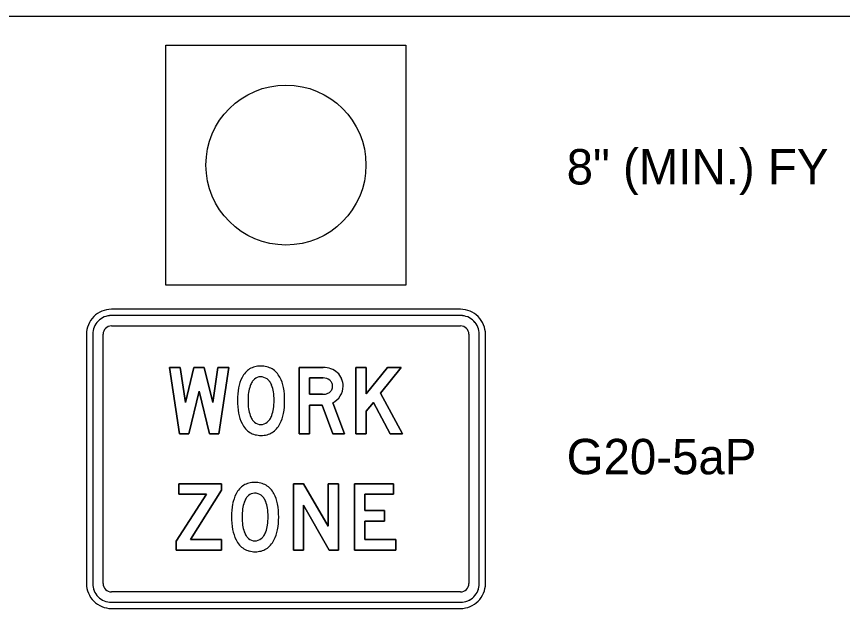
# Model space of a CAD drawing. Extents: x 0 to 37.9, y 0 to 20.9.
# Drawn here: x 16.636 to 21.295, y 17.567 to 20.946 of the extents above; entities that cross this region are included whole.
import ezdxf

# ---------------------------------------------------------------- set-up
doc = ezdxf.new("R2010")
doc.units = 0
for name, color, linetype in [('63', 7, 'Continuous'), ('Default', 7, 'Continuous'), ('LAYER_1', 7, 'Continuous'), ('Level 1', 7, 'Continuous')]:
    doc.layers.add(name, color=color, linetype=linetype)

msp = doc.modelspace()

# ---------------------------------------------------------------- linework, layer by layer
at = {"layer": '63'}
for p, q in [((19.1408, 19.2589), (17.1715, 19.2589)), ((17.1715, 19.2003), (19.1408, 19.2003)), ((17.066, 19.1534), (17.066, 17.7468)), ((17.1246, 17.7468), (17.1246, 19.1534)), ((19.1876, 19.1534), (19.1876, 17.7468)), ((19.2463, 17.7468), (19.2463, 19.1534)), ((18.3667, 18.9662), (18.2311, 18.9659)), ((18.3628, 18.8149), (18.2893, 18.8149)), ((19.1408, 17.6999), (17.1715, 17.6999)), ((17.1715, 17.6413), (19.1408, 17.6413))]:
    msp.add_line(p, q, dxfattribs=at)
for points in [[(17.4992, 18.9659), (17.5549, 18.5908), (17.6074, 18.5908), (17.6656, 18.8318), (17.7248, 18.5908), (17.7777, 18.5908), (17.8333, 18.9659), (17.7724, 18.9659), (17.7433, 18.7684), (17.6946, 18.9659), (17.6365, 18.9659), (17.5889, 18.7684), (17.5602, 18.9659), (17.4992, 18.9659)], [(18.2311, 18.9659), (18.2311, 18.5908), (18.2893, 18.5908), (18.2893, 18.754), (18.3607, 18.754), (18.4213, 18.5908), (18.4865, 18.5908), (18.4199, 18.7659)], [(18.5503, 18.5908), (18.6085, 18.5908), (18.6085, 18.72), (18.6495, 18.7687), (18.7444, 18.5908), (18.813, 18.5908), (18.6887, 18.8202), (18.805, 18.9659), (18.7286, 18.9659), (18.6085, 18.8174), (18.6085, 18.9659), (18.5503, 18.9659), (18.5503, 18.5908)], [(18.2893, 18.8149), (18.2893, 18.9067), (18.366, 18.9067)], [(17.5367, 17.9344), (17.7921, 17.9344), (17.7921, 17.9957), (17.6173, 17.9957), (17.7921, 18.2741), (17.7921, 18.3095), (17.5514, 18.3095), (17.5514, 18.2506), (17.7073, 18.2506), (17.5367, 17.9859), (17.5367, 17.9344)], [(18.1977, 17.9344), (18.2559, 17.9344), (18.2559, 18.1883), (18.3998, 17.9344), (18.4531, 17.9344), (18.4531, 18.3095), (18.3935, 18.3095), (18.3935, 18.0699), (18.2559, 18.3095), (18.1977, 18.3095), (18.1977, 17.9344)], [(18.543, 17.9344), (18.7755, 17.9344), (18.7755, 17.9957), (18.6007, 17.9957), (18.6007, 18.0986), (18.7111, 18.0986), (18.7111, 18.1589), (18.6007, 18.1589), (18.6007, 18.2506), (18.7636, 18.2506), (18.7636, 18.3095), (18.543, 18.3095), (18.543, 17.9344)]]:
    msp.add_lwpolyline(points, dxfattribs=at)
for centre, radius, start, end in [((17.1711, 19.1536), 0.1052, 89.9254, 180.0746), ((19.1411, 19.1536), 0.1052, 359.9254, 90.0746), ((17.1714, 19.1536), 0.0467, 89.9255, 135.0747), ((19.1408, 19.1536), 0.0467, 44.9253, 90.0745), ((17.1713, 19.1535), 0.0467, 134.9253, 180.0745), ((19.1409, 19.1535), 0.0467, 359.9255, 45.0747), ((18.0057, 18.8686), 0.1043, 104.3732, 121.4819), ((18.0122, 18.8416), 0.132, 89.582, 104.1951), ((18.0142, 18.8285), 0.1451, 76.612, 90.4059), ((18.0217, 18.8611), 0.1116, 60.0385, 76.4761), ((18.368, 18.8433), 0.1229, 70.0125, 90.5937), ((18.0307, 18.8472), 0.1371, 138.8686, 153.1166), ((18.007, 18.8675), 0.1058, 121.7731, 138.7128), ((18.0231, 18.8646), 0.108, 42.9622, 59.7687), ((18.0043, 18.8476), 0.1332, 28.1764, 42.7792), ((18.3713, 18.8557), 0.1101, 47.2903, 69.4411), ((18.3813, 18.8645), 0.0969, 23.2697, 48.0867), ((18.1003, 18.811), 0.2155, 152.9055, 169.0157), ((18.0653, 18.8245), 0.1169, 149.1422, 161.1637), ((18.0243, 18.8491), 0.069, 132.125, 149.2178), ((18.0112, 18.8632), 0.0498, 88.9564, 131.8329), ((18.0136, 18.851), 0.062, 54.2718, 91.4298), ((18.0096, 18.8474), 0.0673, 35.8313, 53.301), ((17.9834, 18.8286), 0.0996, 22.3227, 35.7667), ((17.9398, 18.8144), 0.2058, 10.7747, 27.8602), ((18.3674, 18.8488), 0.058, 51.7414, 91.3893), ((18.3786, 18.8626), 0.0402, 25.054, 52.0575), ((18.3737, 18.8612), 0.0452, 359.033, 23.99), ((18.3713, 18.8619), 0.1071, 359.2244, 22.4371), ((18.2372, 18.784), 0.355, 168.9518, 180.4938), ((18.2478, 18.7801), 0.3058, 171.7605, 180.3037), ((18.1415, 18.7957), 0.1983, 160.4154, 171.8204), ((17.9158, 18.804), 0.1714, 8.2784, 21.3529), ((17.7807, 18.7835), 0.3081, 359.5981, 8.4379), ((17.7756, 18.7822), 0.3731, 359.4412, 10.9235), ((18.3701, 18.8681), 0.0529, 285.0536, 306.2281), ((18.3778, 18.8593), 0.0412, 304.8884, 332.9278), ((18.3748, 18.8597), 0.044, 334.2148, 1.0469), ((18.3745, 18.8604), 0.1039, 327.8394, 0.03), ((18.2585, 18.7777), 0.3763, 179.4972, 190.7315), ((18.2535, 18.7767), 0.3115, 179.6655, 188.165), ((17.7636, 18.7793), 0.3252, 351.8983, 0.3481), ((17.7907, 18.7756), 0.358, 348.9257, 0.4708), ((18.3667, 18.8825), 0.0677, 266.7366, 284.6841), ((18.3738, 18.8586), 0.1035, 296.4332, 328.9062), ((18.1337, 18.7592), 0.1904, 188.0713, 199.8773), ((17.8945, 18.7603), 0.1929, 340.037, 352.0112), ((18.1051, 18.7482), 0.2202, 190.6322, 206.7022), ((18.0597, 18.7308), 0.1112, 199.0807, 211.5979), ((17.9727, 18.733), 0.1102, 326.6886, 339.4956), ((17.922, 18.7497), 0.2242, 333.1836, 348.9665), ((18.0332, 18.7112), 0.1393, 206.3738, 220.7881), ((18.0227, 18.7079), 0.0676, 211.5592, 229.0073), ((18.0124, 18.6969), 0.0525, 229.5836, 271.2538), ((18.0148, 18.7018), 0.0574, 268.6996, 308.5747), ((18.0065, 18.7108), 0.0696, 309.2915, 326.689), ((17.9937, 18.715), 0.1445, 318.7925, 332.6494), ((18.009, 18.6906), 0.1075, 220.951, 238.0851), ((18.008, 18.6901), 0.1066, 238.3851, 255.6206), ((18.0227, 18.6889), 0.1055, 284.6334, 301.7314), ((18.02, 18.6923), 0.1098, 302.0134, 318.6578), ((18.0149, 18.7189), 0.1362, 255.7968, 270.4286), ((18.0169, 18.7131), 0.1304, 269.5975, 284.44), ((17.9722, 18.2121), 0.1043, 104.373, 121.4818), ((17.9787, 18.1851), 0.132, 89.582, 104.195), ((17.9807, 18.1721), 0.1451, 76.612, 90.4059), ((17.9882, 18.2047), 0.1116, 60.0388, 76.4762), ((17.9972, 18.1907), 0.1371, 138.8683, 153.1163), ((17.9735, 18.2111), 0.1058, 121.773, 138.7127), ((17.9896, 18.2081), 0.108, 42.9622, 59.7687), ((17.9708, 18.1912), 0.1332, 28.1767, 42.7795), ((18.0668, 18.1546), 0.2155, 152.9053, 169.0157), ((18.0318, 18.168), 0.1169, 149.1422, 161.1637), ((17.9908, 18.1927), 0.069, 132.1248, 149.2176), ((17.9777, 18.2067), 0.0498, 88.9564, 131.8327), ((17.9802, 18.1946), 0.062, 54.2719, 91.4299), ((17.9761, 18.191), 0.0673, 35.8317, 53.3014), ((17.9499, 18.1722), 0.0996, 22.3227, 35.7667), ((17.9063, 18.158), 0.2058, 10.7747, 27.8602), ((18.2037, 18.1276), 0.355, 168.9518, 180.4938), ((18.108, 18.1393), 0.1983, 160.4152, 171.8204), ((17.8823, 18.1476), 0.1714, 8.2785, 21.353), ((17.7472, 18.1271), 0.3081, 359.5979, 8.438), ((17.7421, 18.1257), 0.3731, 359.4411, 10.9237), ((18.225, 18.1212), 0.3763, 179.4971, 190.7316), ((18.2143, 18.1237), 0.3058, 171.7604, 180.3036), ((17.7301, 18.1229), 0.3252, 351.8983, 0.3481), ((18.22, 18.1203), 0.3115, 179.6657, 188.1651), ((17.7572, 18.1191), 0.358, 348.9257, 0.4708), ((18.0716, 18.0918), 0.2202, 190.6322, 206.7023), ((18.1002, 18.1028), 0.1904, 188.0714, 199.8774), ((18.0263, 18.0744), 0.1112, 199.0807, 211.5979), ((17.9392, 18.0766), 0.1102, 326.6884, 339.4954), ((17.861, 18.1039), 0.1929, 340.0368, 352.0111), ((17.8885, 18.0933), 0.2242, 333.1834, 348.9666), ((17.9997, 18.0547), 0.1393, 206.3741, 220.7883), ((17.9892, 18.0515), 0.0676, 211.5594, 229.0075), ((17.9789, 18.0405), 0.0525, 229.5838, 271.2538), ((17.9813, 18.0454), 0.0574, 268.6996, 308.5745), ((17.973, 18.0544), 0.0696, 309.2915, 326.689), ((17.9602, 18.0585), 0.1445, 318.7921, 332.6493), ((17.9755, 18.0342), 0.1075, 220.9511, 238.0852), ((17.9745, 18.0337), 0.1066, 238.3854, 255.6206), ((17.9892, 18.0325), 0.1055, 284.6334, 301.7312), ((17.9865, 18.0359), 0.1098, 302.0132, 318.6576), ((17.9814, 18.0625), 0.1362, 255.797, 270.4285), ((17.9834, 18.0567), 0.1304, 269.5975, 284.4399), ((17.1713, 17.7465), 0.1052, 179.9254, 270.0746), ((17.1713, 17.7468), 0.0467, 179.9255, 225.0747), ((17.1714, 17.7467), 0.0467, 224.9253, 270.0745), ((19.1409, 17.7465), 0.1052, 269.9254, 0.0746), ((19.1408, 17.7467), 0.0467, 269.9255, 315.0747), ((19.1409, 17.7468), 0.0467, 314.9253, 0.0745)]:
    msp.add_arc(centre, radius, start, end, dxfattribs=at)
at = {"layer": 'Default'}
for p, q in [((17.4792, 20.7851), (18.833, 20.7851)), ((17.4792, 19.4313), (17.4792, 20.7851)), ((18.833, 20.7851), (18.833, 19.4313)), ((18.833, 19.4313), (17.4792, 19.4313))]:
    msp.add_line(p, q, dxfattribs=at)
msp.add_circle((18.1561, 20.1082), 0.4513, dxfattribs=at)
at = {"layer": 'LAYER_1'}
for points in [[(19.1408, 19.2941), (17.1715, 19.2941)], [(19.1408, 19.2589), (17.1715, 19.2589)], [(17.1715, 19.2003), (19.1408, 19.2003)], [(17.0308, 19.1534), (17.0308, 17.7468)], [(17.066, 19.1534), (17.066, 17.7468)], [(17.1246, 17.7468), (17.1246, 19.1534)], [(19.1876, 19.1534), (19.1876, 17.7468)], [(19.2463, 17.7468), (19.2463, 19.1534)], [(19.2814, 17.7468), (19.2814, 19.1534)], [(18.2311, 18.9659), (18.3667, 18.9662)], [(18.4199, 18.7659), (18.4865, 18.5908), (18.4213, 18.5908), (18.3607, 18.754), (18.2893, 18.754), (18.2893, 18.5908), (18.2311, 18.5908), (18.2311, 18.9659)], [(18.366, 18.9067), (18.2893, 18.9067), (18.2893, 18.8149)], [(18.2893, 18.8149), (18.3628, 18.8149)], [(19.1408, 17.6999), (17.1715, 17.6999)], [(17.1715, 17.6413), (19.1408, 17.6413)], [(17.1715, 17.6062), (19.1408, 17.6062)]]:
    msp.add_lwpolyline(points, dxfattribs=at)
for points in [[(17.5602, 18.9659), (17.5889, 18.7684), (17.6365, 18.9659), (17.6946, 18.9659), (17.7433, 18.7684), (17.7724, 18.9659), (17.8333, 18.9659), (17.7777, 18.5908), (17.7248, 18.5908), (17.6656, 18.8318), (17.6074, 18.5908), (17.5549, 18.5908), (17.4992, 18.9659)], [(18.5503, 18.9659), (18.6085, 18.9659), (18.6085, 18.8174), (18.7286, 18.9659), (18.805, 18.9659), (18.6887, 18.8202), (18.813, 18.5908), (18.7444, 18.5908), (18.6495, 18.7687), (18.6085, 18.72), (18.6085, 18.5908), (18.5503, 18.5908)], [(17.5367, 17.9859), (17.7073, 18.2506), (17.5514, 18.2506), (17.5514, 18.3095), (17.7921, 18.3095), (17.7921, 18.2741), (17.6173, 17.9957), (17.7921, 17.9957), (17.7921, 17.9344), (17.5367, 17.9344)], [(18.1977, 18.3095), (18.2559, 18.3095), (18.3935, 18.0699), (18.3935, 18.3095), (18.4531, 18.3095), (18.4531, 17.9344), (18.3998, 17.9344), (18.2559, 18.1883), (18.2559, 17.9344), (18.1977, 17.9344)], [(18.543, 18.3095), (18.7636, 18.3095), (18.7636, 18.2506), (18.6007, 18.2506), (18.6007, 18.1589), (18.7111, 18.1589), (18.7111, 18.0986), (18.6007, 18.0986), (18.6007, 17.9957), (18.7755, 17.9957), (18.7755, 17.9344), (18.543, 17.9344)]]:
    msp.add_lwpolyline(points, close=True, dxfattribs=at)
for centre, radius, start, end in [((17.1713, 19.1539), 0.1402, 89.9254, 135.0746), ((19.1409, 19.1539), 0.1402, 44.9254, 90.0746), ((17.171, 19.1536), 0.1402, 134.9254, 180.0746), ((17.1713, 19.1538), 0.1052, 89.9254, 135.0746), ((19.1409, 19.1538), 0.1052, 44.9254, 90.0746), ((19.1412, 19.1536), 0.1402, 359.9254, 45.0746), ((17.1711, 19.1536), 0.1052, 134.9254, 180.0746), ((17.1714, 19.1536), 0.0467, 89.9255, 135.0747), ((19.1408, 19.1536), 0.0467, 44.9253, 90.0745), ((19.1411, 19.1536), 0.1052, 359.9254, 45.0746), ((17.1713, 19.1535), 0.0467, 134.9253, 180.0745), ((19.1409, 19.1535), 0.0467, 359.9255, 45.0747), ((18.0057, 18.8686), 0.1043, 104.3732, 121.4819), ((18.0122, 18.8416), 0.132, 89.582, 104.1951), ((18.0142, 18.8285), 0.1451, 76.612, 90.4059), ((18.0217, 18.8611), 0.1116, 60.0385, 76.4761), ((18.368, 18.8433), 0.1229, 70.0125, 90.5937), ((18.0307, 18.8472), 0.1371, 138.8686, 153.1166), ((18.007, 18.8675), 0.1058, 121.7731, 138.7128), ((18.0231, 18.8646), 0.108, 42.9622, 59.7687), ((18.0043, 18.8476), 0.1332, 28.1764, 42.7792), ((18.3713, 18.8557), 0.1101, 47.2903, 69.4411), ((18.3813, 18.8645), 0.0969, 23.2697, 48.0867), ((18.1003, 18.811), 0.2155, 152.9055, 169.0157), ((18.0653, 18.8245), 0.1169, 149.1422, 161.1637), ((18.0243, 18.8491), 0.069, 132.125, 149.2178), ((18.0112, 18.8632), 0.0498, 88.9564, 131.8329), ((18.0136, 18.851), 0.062, 54.2718, 91.4298), ((18.0096, 18.8474), 0.0673, 35.8313, 53.301), ((17.9834, 18.8286), 0.0996, 22.3227, 35.7667), ((17.9398, 18.8144), 0.2058, 10.7747, 27.8602), ((18.3674, 18.8488), 0.058, 51.7414, 91.3893), ((18.3786, 18.8626), 0.0402, 25.054, 52.0575), ((18.3737, 18.8612), 0.0452, 359.033, 23.99), ((18.3713, 18.8619), 0.1071, 359.2244, 22.4371), ((18.2372, 18.784), 0.355, 168.9518, 180.4938), ((18.2478, 18.7801), 0.3058, 171.7605, 180.3037), ((18.1415, 18.7957), 0.1983, 160.4154, 171.8204), ((17.9158, 18.804), 0.1714, 8.2784, 21.3529), ((17.7807, 18.7835), 0.3081, 359.5981, 8.4379), ((17.7756, 18.7822), 0.3731, 359.4412, 10.9235), ((18.3701, 18.8681), 0.0529, 285.0536, 306.2281), ((18.3778, 18.8593), 0.0412, 304.8884, 332.9278), ((18.3748, 18.8597), 0.044, 334.2148, 1.0469), ((18.3745, 18.8604), 0.1039, 327.8394, 0.03), ((18.2585, 18.7777), 0.3763, 179.4972, 190.7315), ((18.2535, 18.7767), 0.3115, 179.6655, 188.165), ((17.7636, 18.7793), 0.3252, 351.8983, 0.3481), ((17.7907, 18.7756), 0.358, 348.9257, 0.4708), ((18.3667, 18.8825), 0.0677, 266.7366, 284.6841), ((18.3738, 18.8586), 0.1035, 296.4332, 328.9062), ((18.1337, 18.7592), 0.1904, 188.0713, 199.8773), ((17.8945, 18.7603), 0.1929, 340.037, 352.0112), ((18.1051, 18.7482), 0.2202, 190.6322, 206.7022), ((18.0597, 18.7308), 0.1112, 199.0807, 211.5979), ((17.9727, 18.733), 0.1102, 326.6886, 339.4956), ((17.922, 18.7497), 0.2242, 333.1836, 348.9665), ((18.0332, 18.7112), 0.1393, 206.3738, 220.7881), ((18.0227, 18.7079), 0.0676, 211.5592, 229.0073), ((18.0124, 18.6969), 0.0525, 229.5836, 271.2538), ((18.0148, 18.7018), 0.0574, 268.6996, 308.5747), ((18.0065, 18.7108), 0.0696, 309.2915, 326.689), ((17.9937, 18.715), 0.1445, 318.7925, 332.6494), ((18.009, 18.6906), 0.1075, 220.951, 238.0851), ((18.008, 18.6901), 0.1066, 238.3851, 255.6206), ((18.0227, 18.6889), 0.1055, 284.6334, 301.7314), ((18.02, 18.6923), 0.1098, 302.0134, 318.6578), ((18.0149, 18.7189), 0.1362, 255.7968, 270.4286), ((18.0169, 18.7131), 0.1304, 269.5975, 284.44), ((17.9722, 18.2121), 0.1043, 104.373, 121.4818), ((17.9787, 18.1851), 0.132, 89.582, 104.195), ((17.9807, 18.1721), 0.1451, 76.612, 90.4059), ((17.9882, 18.2047), 0.1116, 60.0388, 76.4762), ((17.9972, 18.1907), 0.1371, 138.8683, 153.1163), ((17.9735, 18.2111), 0.1058, 121.773, 138.7127), ((17.9896, 18.2081), 0.108, 42.9622, 59.7687), ((17.9708, 18.1912), 0.1332, 28.1767, 42.7795), ((18.0668, 18.1546), 0.2155, 152.9053, 169.0157), ((18.0318, 18.168), 0.1169, 149.1422, 161.1637), ((17.9908, 18.1927), 0.069, 132.1248, 149.2176), ((17.9777, 18.2067), 0.0498, 88.9564, 131.8327), ((17.9802, 18.1946), 0.062, 54.2719, 91.4299), ((17.9761, 18.191), 0.0673, 35.8317, 53.3014), ((17.9499, 18.1722), 0.0996, 22.3227, 35.7667), ((17.9063, 18.158), 0.2058, 10.7747, 27.8602), ((18.2037, 18.1276), 0.355, 168.9518, 180.4938), ((18.108, 18.1393), 0.1983, 160.4152, 171.8204), ((17.8823, 18.1476), 0.1714, 8.2785, 21.353), ((17.7472, 18.1271), 0.3081, 359.5979, 8.438), ((17.7421, 18.1257), 0.3731, 359.4411, 10.9237), ((18.225, 18.1212), 0.3763, 179.4971, 190.7316), ((18.2143, 18.1237), 0.3058, 171.7604, 180.3036), ((17.7301, 18.1229), 0.3252, 351.8983, 0.3481), ((18.22, 18.1203), 0.3115, 179.6657, 188.1651), ((17.7572, 18.1191), 0.358, 348.9257, 0.4708), ((18.0716, 18.0918), 0.2202, 190.6322, 206.7023), ((18.1002, 18.1028), 0.1904, 188.0714, 199.8774), ((18.0263, 18.0744), 0.1112, 199.0807, 211.5979), ((17.9392, 18.0766), 0.1102, 326.6884, 339.4954), ((17.861, 18.1039), 0.1929, 340.0368, 352.0111), ((17.8885, 18.0933), 0.2242, 333.1834, 348.9666), ((17.9997, 18.0547), 0.1393, 206.3741, 220.7883), ((17.9892, 18.0515), 0.0676, 211.5594, 229.0075), ((17.9789, 18.0405), 0.0525, 229.5838, 271.2538), ((17.9813, 18.0454), 0.0574, 268.6996, 308.5745), ((17.973, 18.0544), 0.0696, 309.2915, 326.689), ((17.9602, 18.0585), 0.1445, 318.7921, 332.6493), ((17.9755, 18.0342), 0.1075, 220.9511, 238.0852), ((17.9745, 18.0337), 0.1066, 238.3854, 255.6206), ((17.9892, 18.0325), 0.1055, 284.6334, 301.7312), ((17.9865, 18.0359), 0.1098, 302.0132, 318.6576), ((17.9814, 18.0625), 0.1362, 255.797, 270.4285), ((17.9834, 18.0567), 0.1304, 269.5975, 284.4399), ((17.171, 17.7466), 0.1402, 179.9254, 225.0746), ((17.1711, 17.7467), 0.1052, 179.9254, 225.0746), ((17.1713, 17.7468), 0.0467, 179.9255, 225.0747), ((17.1714, 17.7467), 0.0467, 224.9253, 270.0745), ((19.1408, 17.7467), 0.0467, 269.9255, 315.0747), ((19.1409, 17.7468), 0.0467, 314.9253, 0.0745), ((19.1411, 17.7467), 0.1052, 314.9254, 0.0746), ((19.1412, 17.7466), 0.1402, 314.9254, 0.0746), ((17.1713, 17.7465), 0.1052, 224.9254, 270.0746), ((19.1409, 17.7465), 0.1052, 269.9254, 315.0746), ((17.1713, 17.7464), 0.1402, 224.9254, 270.0746), ((19.1409, 17.7464), 0.1402, 269.9254, 315.0746)]:
    msp.add_arc(centre, radius, start, end, dxfattribs=at)
at = {"layer": 'Level 1'}
msp.add_lwpolyline([(4.9065, 0.9211), (37.9068, 0.9211), (37.9068, 20.9463), (4.9065, 20.9463)], close=True, dxfattribs=at)

# ---------------------------------------------------------------- texts
for s, p in [('8" (MIN.) FY', (19.7395, 19.9985)), ('G20-5aP', (19.7395, 18.3632))]:
    msp.add_text(s, height=0.2, dxfattribs=at).set_placement(p)

doc.saveas('drawing.dxf')
